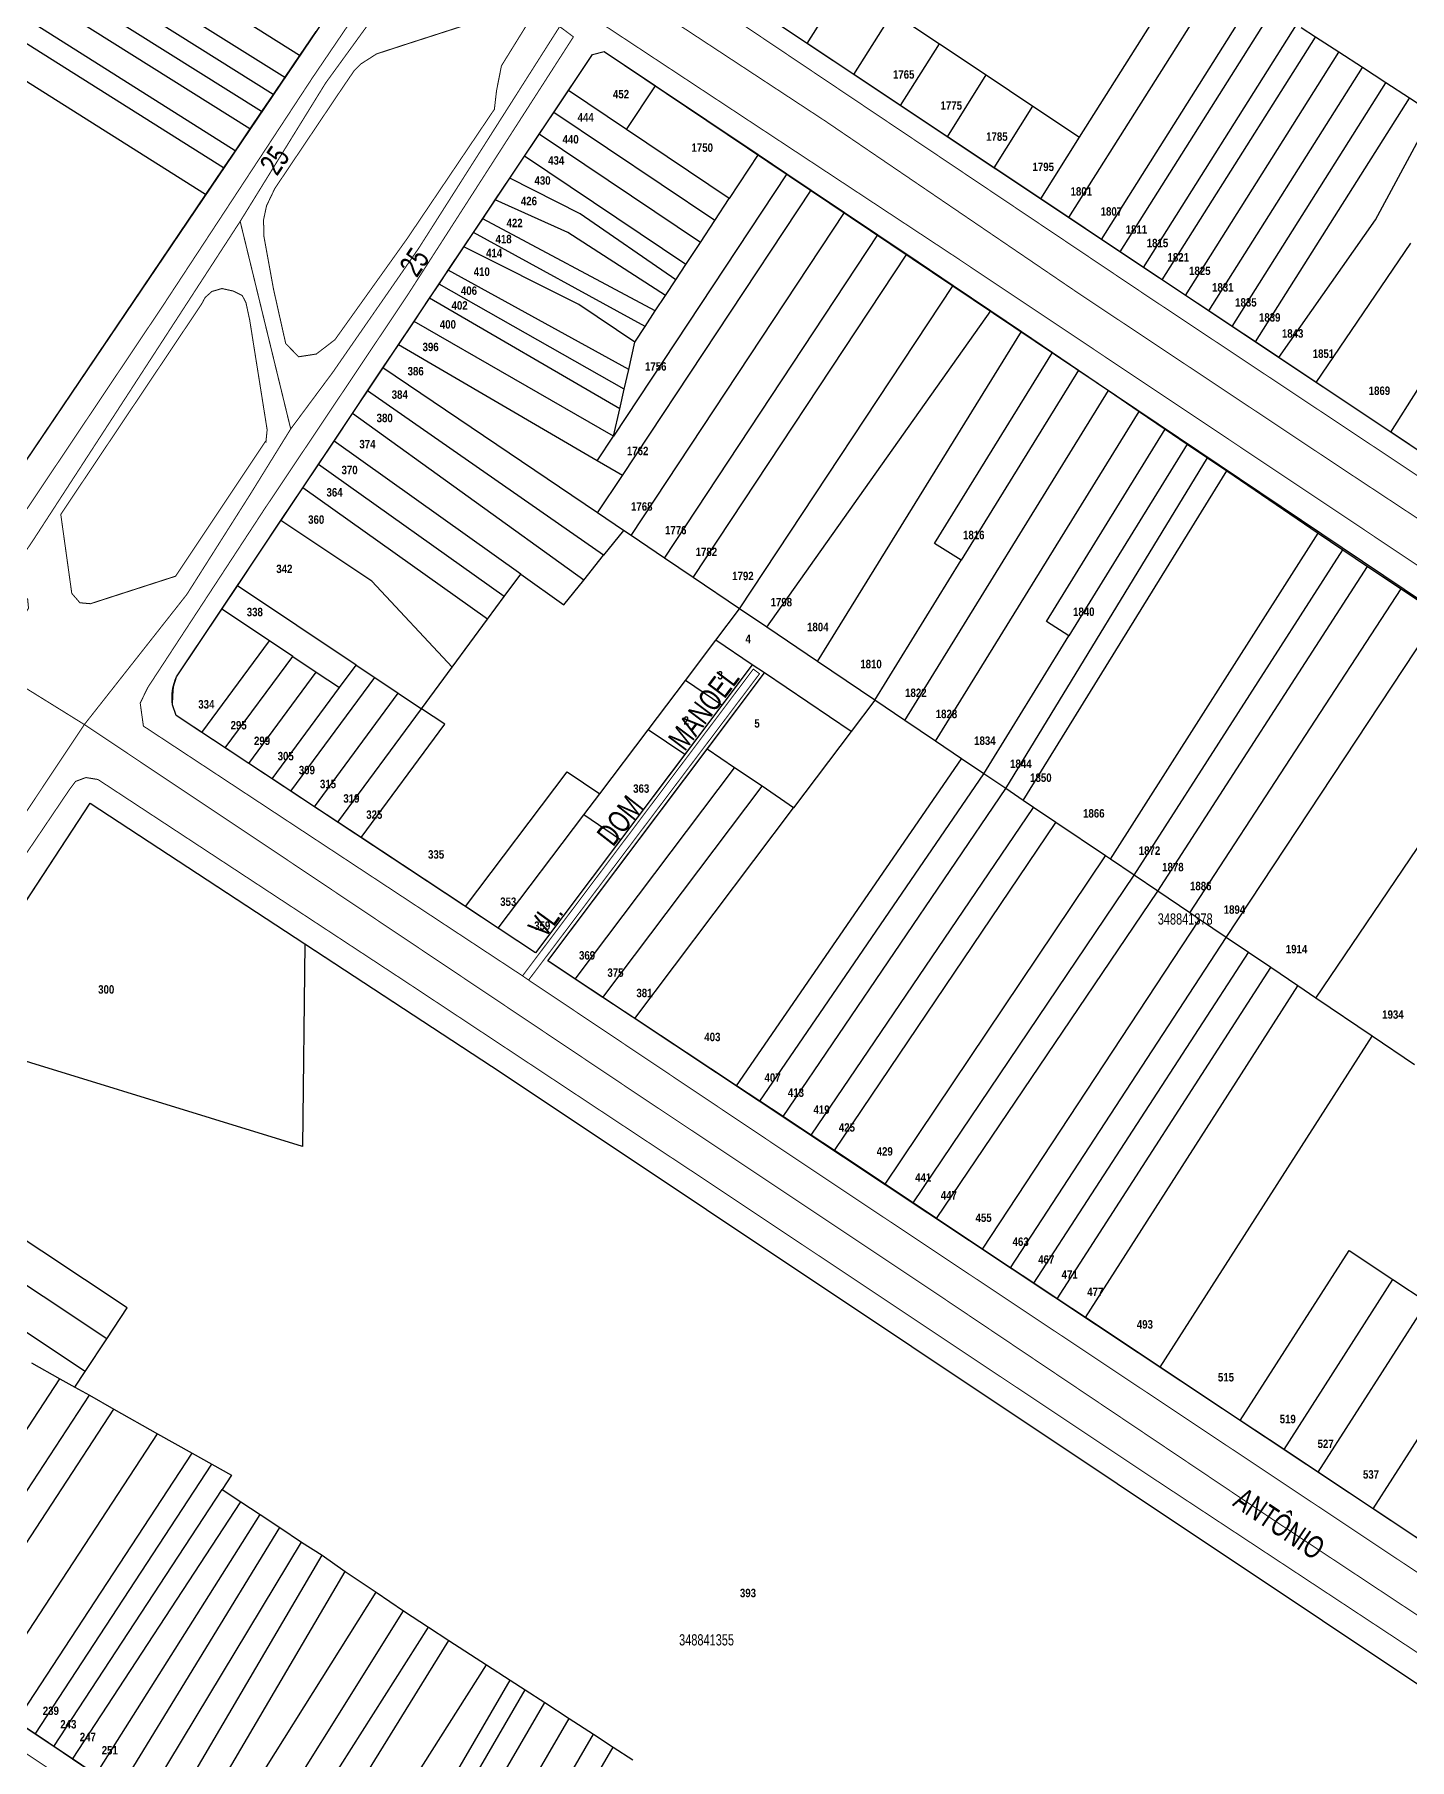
# Model space of a CAD drawing. Extents: x 203136 to 205923, y 4839890 to 4842982.
# Drawn here: x 203690.9 to 203936, y 4840205.8 to 4840513.5 of the extents above; entities that cross this region are included whole.
import ezdxf
from ezdxf.enums import TextEntityAlignment as Align

# ---------------------------------------------------------------- set-up
doc = ezdxf.new("R2010")
doc.units = 0
doc.header["$LTSCALE"] = 1.5
doc.header["$MEASUREMENT"] = 0
doc.linetypes.add('TRACO_11', pattern=[8, 3, -1, 3, -1])
for name, color, linetype in [('CD_MALHA_LOTES', 40, 'CONTINUOUS'), ('CD_TXT_QUADRA', 7, 'CONTINUOUS'), ('RU-QUADRAS', 210, 'CONTINUOUS'), ('SV-EIXO-RUA-PAV', 20, 'CONTINUOUS'), ('SV-RUA-PAVIM-S-GUIA-C-GUIA', 7, 'CONTINUOUS'), ('SV-TXT-RUA-N-PAV-S-GUIA-C-GUIA', 7, 'CONTINUOUS'), ('SV-TXT-RUA-PAV-S-GUIA-C-GUIA', 7, 'CONTINUOUS'), ('Th_NmrPort', 1, 'CONTINUOUS')]:
    doc.layers.add(name, color=color, linetype=linetype)
doc.styles.add('3488-41-2D_TXTB$0$ARIAL', font='ARIAL.TTF')
doc.styles.add('ARIAL', font='ARIAL.TTF')
doc.styles.get("Standard").update_dxf_attribs({"font": 'swisscbo.ttf'})

msp = doc.modelspace()

# ---------------------------------------------------------------- linework, layer by layer
at = {"layer": 'CD_MALHA_LOTES', "linetype": 'Continuous', "flags": 128}
for points in [[(203738.11, 4840509.72), (203707.65, 4840528.91)], [(203877.18, 4840495.14), (203897.43, 4840527.23)], [(203729.24, 4840496.63), (203687.19, 4840523.12)], [(203708.4, 4840522.88), (203735.47, 4840505.83)], [(203828.63, 4840511.88), (203835.57, 4840522.89)], [(203875.24, 4840480.81), (203902.45, 4840523.94)], [(203726.61, 4840492.74), (203684.59, 4840519.21)], [(203731.32, 4840499.7), (203697.48, 4840521.02)], [(203733.4, 4840502.76), (203706.32, 4840519.82)], [(203881.06, 4840476.92), (203908.32, 4840520.11)], [(203724.53, 4840489.67), (203682.54, 4840516.13)], [(203828.63, 4840511.88), (203821.14, 4840516.87)], [(203836.95, 4840506.33), (203843.9, 4840517.34)], [(203843.9, 4840517.34), (203852.22, 4840511.79)], [(203884.39, 4840474.71), (203911.67, 4840517.93)], [(203741.01, 4840514.01), (203738.11, 4840509.72)], [(203888.55, 4840471.93), (203915.86, 4840515.2)], [(203891.88, 4840469.71), (203919.21, 4840513.01)], [(203919.21, 4840513.01), (203916.69, 4840514.66)], [(203923.39, 4840510.28), (203919.21, 4840513.01)], [(203721.33, 4840484.95), (203679.38, 4840511.38)], [(203786.03, 4840503.48), (203790.33, 4840509.91)], [(203790.33, 4840509.91), (203792.43, 4840510.42)], [(203792.43, 4840510.42), (203801.56, 4840504.29)], [(203836.95, 4840506.33), (203828.63, 4840511.88)], [(203845.27, 4840500.78), (203852.22, 4840511.79)], [(203852.22, 4840511.79), (203860.54, 4840506.24)], [(203896.05, 4840466.94), (203923.39, 4840510.28)], [(203927.58, 4840507.55), (203923.39, 4840510.28)], [(203738.11, 4840509.72), (203735.47, 4840505.83)], [(203900.21, 4840464.16), (203927.58, 4840507.55)], [(203931.77, 4840504.82), (203927.58, 4840507.55)], [(203735.47, 4840505.83), (203733.4, 4840502.76)], [(203796.38, 4840496.53), (203801.56, 4840504.29)], [(203801.56, 4840504.29), (203819.85, 4840492.03)], [(203845.27, 4840500.78), (203836.95, 4840506.33)], [(203853.6, 4840495.23), (203860.54, 4840506.24)], [(203860.54, 4840506.24), (203868.86, 4840500.69)], [(203904.37, 4840461.39), (203931.77, 4840504.82)], [(203935.96, 4840502.09), (203931.77, 4840504.82)], [(203733.4, 4840502.76), (203731.32, 4840499.7)], [(203783.41, 4840499.57), (203786.03, 4840503.48)], [(203796.38, 4840496.53), (203786.03, 4840503.48)], [(203853.6, 4840495.23), (203845.27, 4840500.78)], [(203861.92, 4840489.69), (203868.86, 4840500.69)], [(203868.86, 4840500.69), (203877.18, 4840495.14)], [(203908.53, 4840458.62), (203935.96, 4840502.09)], [(203940.15, 4840499.36), (203935.96, 4840502.09)], [(203731.32, 4840499.7), (203729.24, 4840496.63)], [(203780.81, 4840495.66), (203783.41, 4840499.57)], [(203812.14, 4840480.3), (203783.41, 4840499.57)], [(203929.95, 4840480.38), (203940.15, 4840499.36)], [(203729.24, 4840496.63), (203726.61, 4840492.74)], [(203778.2, 4840491.75), (203780.81, 4840495.66)], [(203809.56, 4840476.37), (203780.81, 4840495.66)], [(203814.72, 4840484.23), (203796.38, 4840496.53)], [(203861.92, 4840489.69), (203853.6, 4840495.23)], [(203870.24, 4840484.14), (203877.18, 4840495.14)], [(203726.61, 4840492.74), (203724.53, 4840489.67)], [(203775.58, 4840487.85), (203778.2, 4840491.75)], [(203806.98, 4840472.45), (203778.2, 4840491.75)], [(203819.85, 4840492.03), (203814.72, 4840484.23)], [(203819.85, 4840492.03), (203824.98, 4840488.59)], [(203724.53, 4840489.67), (203721.33, 4840484.95)], [(203824.98, 4840488.59), (203794.08, 4840441.81)], [(203824.98, 4840488.59), (203829.29, 4840485.71)], [(203870.24, 4840484.14), (203861.92, 4840489.69)], [(203772.98, 4840483.95), (203775.58, 4840487.85)], [(203788.15, 4840481.46), (203775.58, 4840487.85)], [(203795.66, 4840434.8), (203829.29, 4840485.71)], [(203829.29, 4840485.71), (203835.25, 4840481.71)], [(203721.33, 4840484.95), (203687.76, 4840435.18)], [(203770.76, 4840480.61), (203772.98, 4840483.95)], [(203785.92, 4840478.14), (203772.98, 4840483.95)], [(203812.14, 4840480.3), (203814.72, 4840484.23)], [(203875.24, 4840480.81), (203870.24, 4840484.14)], [(203769.09, 4840478.12), (203770.76, 4840480.61)], [(203801.53, 4840464.15), (203770.76, 4840480.61)], [(203805.16, 4840469.68), (203788.15, 4840481.46)], [(203797.2, 4840424.11), (203835.25, 4840481.71)], [(203809.56, 4840476.37), (203812.14, 4840480.3)], [(203835.25, 4840481.71), (203841.21, 4840477.71)], [(203881.06, 4840476.92), (203875.24, 4840480.81)], [(203912.69, 4840455.84), (203929.95, 4840480.38)], [(203767.41, 4840475.61), (203769.09, 4840478.12)], [(203799.71, 4840461.38), (203769.09, 4840478.12)], [(203803.35, 4840466.91), (203785.92, 4840478.14)], [(203803.15, 4840420.09), (203841.21, 4840477.71)], [(203806.98, 4840472.45), (203809.56, 4840476.37)], [(203841.21, 4840477.71), (203846.35, 4840474.27)], [(203884.39, 4840474.71), (203881.06, 4840476.92)], [(203919.35, 4840451.4), (203936.2, 4840476.22)], [(203764.63, 4840471.45), (203767.41, 4840475.61)], [(203787.92, 4840465.29), (203767.41, 4840475.61)], [(203808.27, 4840416.63), (203846.35, 4840474.27)], [(203846.35, 4840474.27), (203854.65, 4840468.7)], [(203888.55, 4840471.93), (203884.39, 4840474.71)], [(203932.67, 4840442.53), (203951.88, 4840472.97)], [(203762.97, 4840468.95), (203764.63, 4840471.45)], [(203796.78, 4840453.73), (203764.63, 4840471.45)], [(203805.16, 4840469.68), (203806.98, 4840472.45)], [(203891.88, 4840469.71), (203888.55, 4840471.93)], [(203761.3, 4840466.46), (203762.97, 4840468.95)], [(203795.99, 4840450.21), (203762.97, 4840468.95)], [(203801.53, 4840464.15), (203803.35, 4840466.91)], [(203803.35, 4840466.91), (203805.16, 4840469.68)], [(203816.56, 4840411.03), (203854.65, 4840468.7)], [(203854.65, 4840468.7), (203861.36, 4840464.2)], [(203896.05, 4840466.94), (203891.88, 4840469.71)], [(203900.21, 4840464.16), (203896.05, 4840466.94)], [(203758.52, 4840462.3), (203761.3, 4840466.46)], [(203795.19, 4840446.69), (203761.3, 4840466.46)], [(203797.89, 4840458.6), (203787.92, 4840465.29)], [(203799.71, 4840461.38), (203801.53, 4840464.15)], [(203821.39, 4840407.76), (203861.36, 4840464.2)], [(203861.36, 4840464.2), (203866.82, 4840460.49)], [(203904.37, 4840461.39), (203900.21, 4840464.16)], [(203755.75, 4840458.14), (203758.52, 4840462.3)], [(203794.08, 4840441.81), (203758.52, 4840462.3)], [(203797.89, 4840458.6), (203799.71, 4840461.38)], [(203908.53, 4840458.62), (203904.37, 4840461.39)], [(203752.97, 4840453.99), (203755.75, 4840458.14)], [(203791.18, 4840437.42), (203755.75, 4840458.14)], [(203796.78, 4840453.73), (203797.89, 4840458.6)], [(203830.44, 4840401.65), (203866.82, 4840460.49)], [(203866.82, 4840460.49), (203872.35, 4840456.73)], [(203912.69, 4840455.84), (203908.53, 4840458.62)], [(203851.31, 4840422.69), (203872.35, 4840456.73)], [(203872.35, 4840456.73), (203876.97, 4840453.59)], [(203919.35, 4840451.4), (203912.69, 4840455.84)], [(203750.23, 4840449.92), (203752.97, 4840453.99)], [(203791.25, 4840428.13), (203752.97, 4840453.99)], [(203795.99, 4840450.21), (203796.78, 4840453.73)], [(203876.97, 4840453.59), (203856.06, 4840419.73)], [(203876.97, 4840453.59), (203882.34, 4840449.94)], [(203932.67, 4840442.53), (203919.35, 4840451.4)], [(203747.52, 4840445.84), (203750.23, 4840449.92)], [(203792.32, 4840420.58), (203750.23, 4840449.92)], [(203795.19, 4840446.69), (203795.99, 4840450.21)], [(203846.02, 4840391.13), (203882.34, 4840449.94)], [(203882.34, 4840449.94), (203887.81, 4840446.23)], [(203744.25, 4840440.93), (203747.52, 4840445.84)], [(203788.77, 4840416.16), (203747.52, 4840445.84)], [(203794.08, 4840441.81), (203795.19, 4840446.69)], [(203851.49, 4840387.43), (203887.81, 4840446.23)], [(203887.81, 4840446.23), (203892.44, 4840443.08)], [(203871.26, 4840408.78), (203892.44, 4840443.08)], [(203892.44, 4840443.08), (203896.37, 4840440.4)], [(203936, 4840440.31), (203932.67, 4840442.53)], [(203741.47, 4840436.77), (203744.25, 4840440.93)], [(203777.54, 4840417.22), (203744.25, 4840440.93)], [(203791.18, 4840437.42), (203794.08, 4840441.81)], [(203896.37, 4840440.4), (203875.25, 4840406.21)], [(203896.37, 4840440.4), (203900, 4840437.94)], [(203738.69, 4840432.61), (203741.47, 4840436.77)], [(203774.57, 4840413.2), (203741.47, 4840436.77)], [(203795.66, 4840434.8), (203791.18, 4840437.42)], [(203864.01, 4840378.97), (203900, 4840437.94)], [(203900, 4840437.94), (203903.41, 4840435.62)], [(203791.25, 4840428.13), (203795.66, 4840434.8)], [(203867.12, 4840376.87), (203903.41, 4840435.62)], [(203903.41, 4840435.62), (203919.71, 4840424.55)], [(203734.79, 4840426.78), (203738.69, 4840432.61)], [(203771.6, 4840409.17), (203738.69, 4840432.61)], [(203727.07, 4840415.11), (203734.79, 4840426.78)], [(203751, 4840415.96), (203734.79, 4840426.78)], [(203795.87, 4840425.01), (203791.25, 4840428.13)], [(203795.87, 4840425.01), (203792.32, 4840420.58)], [(203797.2, 4840424.11), (203795.87, 4840425.01)], [(203803.15, 4840420.09), (203797.2, 4840424.11)], [(203882.66, 4840366.37), (203919.71, 4840424.55)], [(203919.71, 4840424.55), (203924.1, 4840421.56)], [(203788.77, 4840416.16), (203792.32, 4840420.58)], [(203856.06, 4840419.73), (203851.31, 4840422.69)], [(203886.88, 4840363.52), (203924.1, 4840421.56)], [(203924.1, 4840421.56), (203928.52, 4840418.6)], [(203808.27, 4840416.63), (203803.15, 4840420.09)], [(203840.64, 4840394.76), (203856.06, 4840419.73)], [(203891.11, 4840360.66), (203928.52, 4840418.6)], [(203928.52, 4840418.6), (203934.51, 4840414.59)], [(203724.24, 4840410.98), (203727.07, 4840415.11)], [(203748.19, 4840401), (203727.07, 4840415.11)], [(203765.31, 4840400.63), (203751, 4840415.96)], [(203774.57, 4840413.2), (203777.54, 4840417.22)], [(203777.54, 4840417.22), (203785.23, 4840411.75)], [(203785.23, 4840411.75), (203788.77, 4840416.16)], [(203816.56, 4840411.03), (203808.27, 4840416.63)], [(203896.83, 4840356.8), (203934.51, 4840414.59)], [(203934.51, 4840414.59), (203941.31, 4840410.04)], [(203771.6, 4840409.17), (203774.57, 4840413.2)], [(203716.18, 4840398.92), (203724.24, 4840410.98)], [(203732.73, 4840405.31), (203724.24, 4840410.98)], [(203765.31, 4840400.63), (203771.6, 4840409.17)], [(203812.33, 4840405.44), (203816.56, 4840411.03)], [(203821.39, 4840407.76), (203816.56, 4840411.03)], [(203875.25, 4840406.21), (203871.26, 4840408.78)], [(203903.28, 4840352.44), (203941.31, 4840410.04)], [(203720.69, 4840388.97), (203732.73, 4840405.31)], [(203736.9, 4840402.53), (203732.73, 4840405.31)], [(203806.89, 4840398.25), (203812.33, 4840405.44)], [(203818.82, 4840401.05), (203812.33, 4840405.44)], [(203830.44, 4840401.65), (203821.39, 4840407.76)], [(203860.07, 4840381.63), (203875.25, 4840406.21)], [(203724.87, 4840386.21), (203736.9, 4840402.53)], [(203736.9, 4840402.53), (203741.06, 4840399.75)], [(203729.05, 4840383.46), (203741.06, 4840399.75)], [(203741.06, 4840399.75), (203745.22, 4840396.98)], [(203745.22, 4840396.98), (203748.19, 4840401)], [(203748.19, 4840401), (203751.52, 4840398.78)], [(203759.85, 4840393.22), (203765.31, 4840400.63)], [(203810.75, 4840385.98), (203820.99, 4840399.59)], [(203818.82, 4840401.05), (203813.41, 4840393.85)], [(203820.99, 4840399.59), (203818.82, 4840401.05)], [(203836.42, 4840389.16), (203820.99, 4840399.59)], [(203840.64, 4840394.76), (203830.44, 4840401.65)], [(203715.52, 4840395.59), (203715.61, 4840397.2)], [(203715.61, 4840397.2), (203716.18, 4840398.92)], [(203733.23, 4840380.7), (203745.22, 4840396.98)], [(203736.57, 4840378.5), (203751.52, 4840398.78)], [(203740.75, 4840375.74), (203755.68, 4840396)], [(203751.52, 4840398.78), (203755.68, 4840396)], [(203755.68, 4840396), (203759.85, 4840393.22)], [(203800.25, 4840389.46), (203806.89, 4840398.25)], [(203813.41, 4840393.85), (203806.89, 4840398.25)], [(203919.29, 4840341.62), (203958, 4840398.86)], [(203715.44, 4840393.93), (203715.52, 4840395.59)], [(203716.09, 4840392), (203715.44, 4840393.93)], [(203744.93, 4840372.99), (203759.85, 4840393.22)], [(203764.01, 4840390.44), (203759.85, 4840393.22)], [(203813.41, 4840393.85), (203806.78, 4840385.05)], [(203840.64, 4840394.76), (203836.42, 4840389.16)], [(203846.02, 4840391.13), (203840.64, 4840394.76)], [(203720.69, 4840388.97), (203716.09, 4840392)], [(203749.11, 4840370.23), (203764.01, 4840390.44)], [(203851.49, 4840387.43), (203846.02, 4840391.13)], [(203724.87, 4840386.21), (203720.69, 4840388.97)], [(203791.61, 4840378.03), (203800.25, 4840389.46)], [(203806.78, 4840385.05), (203800.25, 4840389.46)], [(203836.42, 4840389.16), (203826.17, 4840375.56)], [(203856.13, 4840384.29), (203851.49, 4840387.43)], [(203729.05, 4840383.46), (203724.87, 4840386.21)], [(203782.34, 4840348.26), (203810.75, 4840385.98)], [(203806.78, 4840385.05), (203795.34, 4840369.84)], [(203815.64, 4840382.68), (203810.75, 4840385.98)], [(203815.99, 4840325.98), (203856.13, 4840384.29)], [(203860.07, 4840381.63), (203856.13, 4840384.29)], [(203733.23, 4840380.7), (203729.05, 4840383.46)], [(203736.57, 4840378.5), (203733.23, 4840380.7)], [(203767.67, 4840357.97), (203785.8, 4840381.95)], [(203785.8, 4840381.95), (203791.61, 4840378.03)], [(203787.26, 4840345), (203815.64, 4840382.68)], [(203820.56, 4840379.4), (203815.64, 4840382.68)], [(203820.14, 4840323.23), (203860.07, 4840381.63)], [(203864.01, 4840378.97), (203860.07, 4840381.63)], [(203740.75, 4840375.74), (203736.57, 4840378.5)], [(203788.78, 4840374.28), (203791.61, 4840378.03)], [(203792.19, 4840341.73), (203820.56, 4840379.4)], [(203826.17, 4840375.56), (203820.56, 4840379.4)], [(203824.31, 4840320.47), (203864.01, 4840378.97)], [(203867.12, 4840376.87), (203864.01, 4840378.97)], [(203673.76, 4840335.13), (203700.75, 4840376.39)], [(203700.75, 4840376.39), (203739.04, 4840351.28)], [(203744.93, 4840372.99), (203740.75, 4840375.74)], [(203797.87, 4840337.98), (203826.17, 4840375.56)], [(203829.32, 4840317.16), (203868.98, 4840375.61)], [(203868.98, 4840375.61), (203867.12, 4840376.87)], [(203872.94, 4840372.94), (203868.98, 4840375.61)], [(203749.11, 4840370.23), (203744.93, 4840372.99)], [(203773.52, 4840354.09), (203788.78, 4840374.28)], [(203795.34, 4840369.84), (203788.78, 4840374.28)], [(203833.48, 4840314.4), (203872.94, 4840372.94)], [(203881.77, 4840366.97), (203872.94, 4840372.94)], [(203767.67, 4840357.97), (203749.11, 4840370.23)], [(203795.34, 4840369.84), (203780.18, 4840349.69)], [(203842.48, 4840308.41), (203881.77, 4840366.97)], [(203882.66, 4840366.37), (203881.77, 4840366.97)], [(203886.88, 4840363.52), (203882.66, 4840366.37)], [(203847.47, 4840305.09), (203886.88, 4840363.52)], [(203891.11, 4840360.66), (203886.88, 4840363.52)], [(203851.64, 4840302.32), (203891.11, 4840360.66)], [(203896.83, 4840356.8), (203891.11, 4840360.66)], [(203773.52, 4840354.09), (203767.67, 4840357.97)], [(203898.56, 4840355.63), (203896.83, 4840356.8)], [(203780.18, 4840349.69), (203773.52, 4840354.09)], [(203859.88, 4840296.84), (203898.56, 4840355.63)], [(203903.28, 4840352.44), (203898.56, 4840355.63)], [(203739.04, 4840351.28), (203738.64, 4840315.11)], [(203739.04, 4840351.28), (203774.04, 4840328.32)], [(203864.88, 4840293.51), (203903.28, 4840352.44)], [(203907.31, 4840349.71), (203903.28, 4840352.44)], [(203787.26, 4840345), (203782.34, 4840348.26)], [(203869.04, 4840290.74), (203907.31, 4840349.71)], [(203873.2, 4840287.97), (203911.28, 4840347.04)], [(203911.28, 4840347.04), (203907.31, 4840349.71)], [(203916.07, 4840343.8), (203911.28, 4840347.04)], [(203792.19, 4840341.73), (203787.26, 4840345)], [(203878.2, 4840284.65), (203916.07, 4840343.8)], [(203919.29, 4840341.62), (203916.07, 4840343.8)], [(203797.87, 4840337.98), (203792.19, 4840341.73)], [(203929.33, 4840334.84), (203919.29, 4840341.62)], [(203815.99, 4840325.98), (203797.87, 4840337.98)], [(203738.64, 4840315.11), (203673.76, 4840335.13)], [(203891.52, 4840275.78), (203929.33, 4840334.84)], [(203936.89, 4840329.73), (203929.33, 4840334.84)], [(203774.04, 4840328.32), (203957.08, 4840206.15)], [(203820.14, 4840323.23), (203815.99, 4840325.98)], [(203824.31, 4840320.47), (203820.14, 4840323.23)], [(203829.32, 4840317.16), (203824.31, 4840320.47)], [(203707.35, 4840286.34), (203661.68, 4840316.66)], [(203833.48, 4840314.4), (203829.32, 4840317.16)], [(203842.48, 4840308.41), (203833.48, 4840314.4)], [(203703.77, 4840280.86), (203658.09, 4840311.17)], [(203847.47, 4840305.09), (203842.48, 4840308.41)], [(203699.91, 4840275.01), (203654.25, 4840305.31)], [(203851.64, 4840302.32), (203847.47, 4840305.09)], [(203859.88, 4840296.84), (203851.64, 4840302.32)], [(203864.88, 4840293.51), (203859.88, 4840296.84)], [(203905.82, 4840266.27), (203925.23, 4840296.59)], [(203925.23, 4840296.59), (203933.03, 4840291.4)], [(203869.04, 4840290.74), (203864.88, 4840293.51)], [(203913.62, 4840261.08), (203933.03, 4840291.4)], [(203933.03, 4840291.4), (203939.12, 4840287.35)], [(203873.2, 4840287.97), (203869.04, 4840290.74)], [(203703.77, 4840280.86), (203707.35, 4840286.34)], [(203878.2, 4840284.65), (203873.2, 4840287.97)], [(203919.71, 4840257.03), (203939.12, 4840287.35)], [(203891.52, 4840275.78), (203878.2, 4840284.65)], [(203699.91, 4840275.01), (203703.77, 4840280.86)], [(203690.3, 4840276.58), (203695.4, 4840273.71)], [(203665.38, 4840227.81), (203695.4, 4840273.71)], [(203695.4, 4840273.71), (203698.06, 4840272.21)], [(203698.06, 4840272.21), (203699.91, 4840275.01)], [(203905.82, 4840266.27), (203891.52, 4840275.78)], [(203670.32, 4840224.4), (203700.64, 4840270.76)], [(203698.06, 4840272.21), (203700.64, 4840270.76)], [(203700.64, 4840270.76), (203705.01, 4840268.3)], [(203674.44, 4840221.57), (203705.01, 4840268.3)], [(203705.01, 4840268.3), (203712.8, 4840263.92)], [(203929.53, 4840250.5), (203940.04, 4840266.92)], [(203681.79, 4840216.51), (203712.8, 4840263.92)], [(203712.8, 4840263.92), (203718.98, 4840260.43)], [(203913.62, 4840261.08), (203905.82, 4840266.27)], [(203919.71, 4840257.03), (203913.62, 4840261.08)], [(203687.67, 4840212.56), (203718.98, 4840260.43)], [(203691, 4840210.34), (203722.48, 4840258.47)], [(203718.98, 4840260.43), (203722.48, 4840258.47)], [(203722.48, 4840258.47), (203725.97, 4840256.5)], [(203725.97, 4840256.5), (203724.33, 4840253.99)], [(203929.53, 4840250.5), (203919.71, 4840257.03)], [(203694.32, 4840208.11), (203724.33, 4840253.99)], [(203697.64, 4840205.88), (203727.66, 4840251.78)], [(203724.33, 4840253.99), (203727.66, 4840251.78)], [(203727.66, 4840251.78), (203731.06, 4840249.52)], [(203701.8, 4840203.1), (203731.06, 4840249.52)], [(203731.06, 4840249.52), (203734.57, 4840247.19)], [(203944.18, 4840240.75), (203929.53, 4840250.5)], [(203705.95, 4840200.32), (203734.57, 4840247.19)], [(203734.57, 4840247.19), (203738.48, 4840244.6)], [(203710.1, 4840197.53), (203738.48, 4840244.6)], [(203714.26, 4840194.75), (203742.14, 4840242.28)], [(203738.48, 4840244.6), (203742.14, 4840242.28)], [(203742.14, 4840242.28), (203746.26, 4840239.34)], [(203718.41, 4840191.97), (203746.26, 4840239.34)], [(203746.26, 4840239.34), (203751.76, 4840235.63)], [(203722.57, 4840189.18), (203751.76, 4840235.63)], [(203751.76, 4840235.63), (203756.61, 4840232.35)], [(203727.55, 4840185.84), (203756.61, 4840232.35)], [(203756.61, 4840232.35), (203761.07, 4840229.43)], [(203731.7, 4840183.06), (203761.07, 4840229.43)], [(203735.86, 4840180.28), (203764.74, 4840227.05)], [(203761.07, 4840229.43), (203764.74, 4840227.05)], [(203764.74, 4840227.05), (203771.46, 4840222.68)], [(203741.95, 4840176.19), (203771.46, 4840222.68)], [(203771.46, 4840222.68), (203775.65, 4840219.96)], [(203747.91, 4840172.2), (203775.65, 4840219.96)], [(203750.55, 4840170.43), (203778.31, 4840218.22)], [(203775.65, 4840219.96), (203778.31, 4840218.22)], [(203778.31, 4840218.22), (203781.82, 4840215.95)], [(203754.03, 4840168.1), (203781.82, 4840215.95)], [(203781.82, 4840215.95), (203786.16, 4840213.12)], [(203691, 4840210.34), (203687.67, 4840212.56)], [(203758.33, 4840165.22), (203786.16, 4840213.12)], [(203786.16, 4840213.12), (203790.5, 4840210.3)], [(203694.32, 4840208.11), (203691, 4840210.34)], [(203762.64, 4840162.33), (203790.5, 4840210.3)], [(203790.5, 4840210.3), (203794, 4840208.02)], [(203697.64, 4840205.88), (203694.32, 4840208.11)], [(203701.8, 4840203.1), (203697.64, 4840205.88)], [(203766.11, 4840160), (203794, 4840208.02)], [(203794, 4840208.02), (203797.51, 4840205.74)]]:
    msp.add_lwpolyline(points, dxfattribs=at)
at = {"layer": 'RU-QUADRAS', "color": 6, "linetype": 'Continuous'}
for points in [[(203804.08, 4840528.27), (203882.07, 4840645.22), (204138.41, 4840473.67), (204062.44, 4840359.05), (204059.49, 4840357.99), (203979.57, 4840411.26), (204008.04, 4840454.58), (204007.21, 4840455.14), (203978.74, 4840411.82)], [(203623.83, 4840258.81), (203700.75, 4840376.39), (203774.04, 4840328.32), (203957.08, 4840206.15), (203957.35, 4840202.73), (203879.07, 4840084.31), (203681.79, 4840216.51), (203623.95, 4840256.35)]]:
    msp.add_lwpolyline(points, close=True, dxfattribs=at)
msp.add_lwpolyline([(203755.33, 4840535.14), (203687.76, 4840435.18), (203677.02, 4840420.74), (203566.88, 4840494.33), (203568.61, 4840496.78), (203558.78, 4840503.35), (203557.9, 4840502.14), (203547.57, 4840508.94), (203546.72, 4840507.8), (203504.07, 4840536.29)], dxfattribs=at)
msp.add_lwpolyline([(203715.44, 4840393.93, -0.1348405964), (203716.18, 4840398.92), (203790.33, 4840509.91), (203792.43, 4840510.42), (204048.31, 4840338.41), (203970.37, 4840223.33), (203782.34, 4840348.26), (203820.99, 4840399.59), (203818.82, 4840401.05), (203780.18, 4840349.69), (203716.09, 4840392)], format="xyb", close=True, dxfattribs=at)
at = {"layer": 'SV-EIXO-RUA-PAV', "const_width": 0.18}
for points in [[(203477.596786, 4840732.524392), (203488.611829, 4840725.487378), (203499.838707, 4840718.236686), (203523.578875, 4840702.916675), (203557.025615, 4840680.696813), (203580.120562, 4840664.147597), (203593.045182, 4840656.371911), (203616.902297, 4840640.818008), (203648.477891, 4840620.469292), (203686.83639, 4840594.974923), (203709.956124, 4840578.054282), (203767.922919, 4840539.492958), (203791.707918, 4840524.393492), (203831.861806, 4840498.002833), (203877.026579, 4840467.269408), (203924.128894, 4840435.934676), (203964.884089, 4840409.009523), (204003.701741, 4840382.552053), (204035.570967, 4840361.105467), (204064.901345, 4840341.796858)], [(203685.378979, 4840415.521024), (203690.597915, 4840423.244387), (203727.521986, 4840480.132934), (203742.741671, 4840504.781179), (203767.922919, 4840539.492958)], [(204268.781052, 4840012.602369), (204186.407226, 4840066.34591), (204142.794789, 4840095.634655), (204097.044487, 4840126.419905), (204044.615255, 4840160.1667), (203994.854559, 4840192.693707), (203986.730674, 4840198.038368), (203973.224684, 4840206.471717), (203959.377131, 4840216.984163), (203910.745926, 4840249.191672), (203850.916746, 4840289.397734), (203796.526583, 4840325.657843), (203774.654794, 4840340.307392), (203736.484108, 4840365.863905), (203699.744086, 4840390.392802), (203678.755054, 4840403.431096), (203609.713804, 4840451.020654), (203517.104434, 4840511.321389), (203486.307925, 4840531.58389), (203477.520859, 4840535.243924)], [(203784.46821, 4840514.853102), (203759.353804, 4840475.350235), (203744.067506, 4840453.266942), (203736.531923, 4840443.110286), (203729.487791, 4840431.725003), (203718.019678, 4840413.610654), (203699.744086, 4840390.392802), (203684.571803, 4840367.597225), (203660.249801, 4840331.439962), (203620.726546, 4840270.200634), (203610.289388, 4840253.286883)], [(203736.531923, 4840443.110286), (203727.521986, 4840480.132934)]]:
    msp.add_lwpolyline(points, dxfattribs=at)
at = {"layer": 'SV-RUA-PAVIM-S-GUIA-C-GUIA', "linetype": 'Continuous', "const_width": 0.18}
for points in [[(203757.35, 4840530.72), (203740.46, 4840505.82), (203713.72, 4840465.05), (203688.68, 4840427.61), (203685.05, 4840423.07), (203680.62, 4840418.7), (203688.29, 4840414.23), (203689.63, 4840412.76), (203689.79, 4840411.13), (203687.46, 4840407.55), (203685.65, 4840407.11), (203683.44, 4840407.76), (203673.45, 4840414.91), (203673.41, 4840414.88), (203656.67, 4840425.79), (203549.2, 4840496.41), (203487.6, 4840537.38)], [(203808.95, 4840310.15), (203806.69, 4840311.64)]]:
    msp.add_lwpolyline(points, dxfattribs=at)
at = {"layer": 'SV-RUA-PAVIM-S-GUIA-C-GUIA', "linetype": 'Continuous', "const_width": 0.18, "flags": 128}
for points in [[(203801.67, 4840525.59), (203889.24, 4840466.8), (203952.52, 4840424.73)], [(203963.93, 4840401.07), (203854.64, 4840474.05), (203784.44, 4840520.37)], [(203773.45, 4840516.99), (203757.33, 4840511.79), (203751.84, 4840510), (203749.09, 4840508.24), (203747.83, 4840506.98), (203745.86, 4840504.1), (203733.69, 4840485.98), (203732.22, 4840482.9), (203731.69, 4840480.41), (203731.75, 4840477.47), (203733.46, 4840468.07), (203735.64, 4840458.34), (203737.94, 4840455.98), (203741.09, 4840456.47), (203744.41, 4840459.02), (203757.28, 4840477.04), (203772.84, 4840500.12), (203773.23, 4840503.48), (203774.1, 4840507.88), (203780.34, 4840517.96), (203786.93, 4840513.04), (203757.27, 4840466.84), (203731.75, 4840428.66), (203711.04, 4840396.98), (203709.7, 4840394.21), (203710.27, 4840390.12), (203777.86, 4840345.57), (203778.94, 4840344.82), (203829.25, 4840311.15), (203965.9, 4840220.19)]]:
    msp.add_lwpolyline(points, dxfattribs=at)
msp.add_lwpolyline([(203729.22, 4840462.53), (203728.55, 4840465.64), (203727.88, 4840466.92), (203726.31, 4840467.7), (203724.27, 4840468.15), (203722.48, 4840467.63), (203721.29, 4840466.57), (203720.62, 4840465.35), (203695.54, 4840427.88), (203697.5, 4840413.79), (203698.95, 4840412.11), (203700.83, 4840411.94), (203716.01, 4840416.85), (203732.02, 4840440.89), (203732.11, 4840440.79), (203732.33, 4840442.96)], close=True, dxfattribs=at)
at = {"layer": 'SV-RUA-PAVIM-S-GUIA-C-GUIA', "linetype": 'TRACO_11', "const_width": 0.18}
msp.add_lwpolyline([(203778.94, 4840344.82), (203820.11, 4840399.45), (203819, 4840400.28), (203777.86, 4840345.57)], dxfattribs=at)
at = {"layer": 'SV-RUA-PAVIM-S-GUIA-C-GUIA', "const_width": 0.18}
for points in [[(203700.02, 4840380.94), (203698.18, 4840380.25)], [(203702.17, 4840380.59), (203700.02, 4840380.94)], [(203757.13, 4840344.46), (203702.17, 4840380.59)], [(203697.05, 4840378.74), (203657.92, 4840320.8)], [(203698.18, 4840380.25), (203697.05, 4840378.74)], [(203806.69, 4840311.64), (203757.13, 4840344.46)], [(203890.36, 4840255.9), (203808.95, 4840310.15)], [(203961.25, 4840209.13), (203890.36, 4840255.9)], [(203670.03, 4840219.77), (203741.59, 4840172.09)]]:
    msp.add_lwpolyline(points, dxfattribs=at)

# ---------------------------------------------------------------- texts
at = {"layer": 'CD_TXT_QUADRA', "style": 'ARIAL', "width": 0.7}
for s, p in [('348841378', (203891.100486, 4840354.720195)), ('348841355', (203805.77, 4840226.15))]:
    msp.add_text(s, height=2, dxfattribs=at).set_placement(p)
at = {"layer": 'SV-TXT-RUA-N-PAV-S-GUIA-C-GUIA', "style": '3488-41-2D_TXTB$0$ARIAL', "width": 0.7}
for s, rotation, p in [('MANOEL', 53, (203806.780388, 4840385.461837)), ('DOM', 52, (203793.989703, 4840368.451545)), ('VL.', 54, (203781.858333, 4840352.100567))]:
    msp.add_text(s, height=4, rotation=rotation, dxfattribs=at).set_placement(p)
at = {"layer": 'SV-TXT-RUA-PAV-S-GUIA-C-GUIA', "style": 'ARIAL', "width": 0.7}
for s, rotation, p in [('25', 56, (203734.090831, 4840488.08659)), ('25', 56, (203759.003574, 4840469.942567)), ('ANTÔNIO', 326, (203904.28379, 4840251.203394))]:
    msp.add_text(s, height=4, rotation=rotation, dxfattribs=at).set_placement(p)
at = {"layer": 'Th_NmrPort', "color": 1}
for s, p in [('1765', (203843.904262, 4840506.333636)), ('452', (203793.986432, 4840502.824482)), ('1775', (203852.384262, 4840500.793636)), ('444', (203787.684422, 4840498.691914)), ('440', (203785.004422, 4840494.771914)), ('1785', (203860.514262, 4840495.253636)), ('434', (203782.424422, 4840491.001914)), ('1750', (203807.986432, 4840493.284482)), ('430', (203779.993636, 4840487.425738)), ('1795', (203868.774262, 4840489.853636)), ('1801', (203875.564262, 4840485.473636)), ('426', (203777.56919, 4840483.761565)), ('1807', (203880.924262, 4840481.903636)), ('422', (203775.015574, 4840479.84519)), ('1811', (203885.394262, 4840478.683636)), ('418', (203773.051017, 4840476.969267)), ('1815', (203889.144262, 4840476.273636)), ('414', (203771.361017, 4840474.489267)), ('1821', (203892.844262, 4840473.723636)), ('410', (203769.155574, 4840471.15519)), ('1825', (203896.694262, 4840471.313636)), ('406', (203766.875574, 4840467.77519)), ('1831', (203900.794262, 4840468.363636)), ('402', (203765.20919, 4840465.141565)), ('1835', (203904.904262, 4840465.683636)), ('1839', (203909.154262, 4840463.003636)), ('400', (203763.11919, 4840461.761565)), ('1843', (203913.239207, 4840460.143466)), ('396', (203760.03919, 4840457.741565)), ('1756', (203799.696432, 4840454.264482)), ('1851', (203918.72978, 4840456.541621)), ('386', (203757.374482, 4840453.413568)), ('384', (203754.533466, 4840449.240793)), ('1869', (203928.714262, 4840449.923636)), ('380', (203751.853466, 4840445.070793)), ('374', (203748.773466, 4840440.400793)), ('1762', (203796.468086, 4840439.184422)), ('370', (203745.593466, 4840435.790793)), ('364', (203742.913466, 4840431.810793)), ('1768', (203797.206432, 4840429.284482)), ('360', (203739.643466, 4840426.950793)), ('1776', (203803.266432, 4840425.064482)), ('1816', (203856.394262, 4840424.203636)), ('1782', (203808.726432, 4840421.194482)), ('342', (203733.964422, 4840418.161914)), ('1792', (203815.238086, 4840416.894422)), ('1798', (203822.088086, 4840412.224422)), ('1840', (203876.004262, 4840410.503636)), ('338', (203728.694422, 4840410.461914)), ('1804', (203828.586432, 4840407.794482)), ('4', (203817.593466, 4840405.650793)), ('3', (203812.623466, 4840399.190793)), ('1810', (203838.076432, 4840401.184482)), ('1822', (203846.064262, 4840396.053636)), ('334', (203720.058086, 4840394.004422)), ('1828', (203851.524262, 4840392.283636)), ('295', (203725.81978, 4840390.271621)), ('2', (203806.573466, 4840391.100793)), ('5', (203819.183466, 4840390.600793)), ('299', (203729.98978, 4840387.491621)), ('1834', (203858.374262, 4840387.513636)), ('305', (203734.20978, 4840384.761621)), ('1844', (203864.784262, 4840383.393636)), ('309', (203737.97978, 4840382.271621)), ('315', (203741.74978, 4840379.791621)), ('1850', (203868.354262, 4840380.913636)), ('319', (203745.91978, 4840377.211621)), ('363', (203797.583466, 4840378.980793)), ('325', (203749.99978, 4840374.331621)), ('1866', (203877.794262, 4840374.553636)), ('1872', (203887.724262, 4840367.903636)), ('335', (203761.01978, 4840367.231621)), ('1878', (203891.894262, 4840364.973636)), ('1886', (203896.854262, 4840361.593636)), ('353', (203773.87978, 4840358.791621)), ('1894', (203902.866432, 4840357.394482)), ('359', (203779.93978, 4840354.521621)), ('369', (203787.929789, 4840349.228899)), ('1914', (203913.936432, 4840350.344482)), ('375', (203792.989789, 4840346.148899)), ('300', (203702.208554, 4840343.147271)), ('381', (203798.159789, 4840342.518899)), ('1934', (203931.116432, 4840338.674482)), ('403', (203810.268086, 4840334.674422)), ('407', (203820.998086, 4840327.424422)), ('413', (203825.168086, 4840324.744422)), ('419', (203829.728086, 4840321.714422)), ('425', (203834.248086, 4840318.534422)), ('429', (203840.998086, 4840314.264422)), ('441', (203847.858086, 4840309.604422)), ('447', (203852.418086, 4840306.424422)), ('455', (203858.626432, 4840302.434482)), ('463', (203865.226432, 4840298.164482)), ('467', (203869.796432, 4840294.984482)), ('471', (203873.966432, 4840292.304482)), ('477', (203878.536432, 4840289.224482)), ('493', (203887.376432, 4840283.414482)), ('515', (203901.826432, 4840273.984482)), ('519', (203912.846432, 4840266.534482)), ('527', (203919.596432, 4840262.114482)), ('537', (203927.686432, 4840256.654482)), ('393', (203816.618554, 4840235.507271)), ('239', (203692.336432, 4840214.494482)), ('243', (203695.456432, 4840212.094482)), ('247', (203698.926432, 4840209.824482)), ('251', (203702.834262, 4840207.453636))]:
    msp.add_text(s, height=1.5, dxfattribs=at).set_placement(p, align=Align.MIDDLE_LEFT)

doc.saveas('drawing.dxf')
